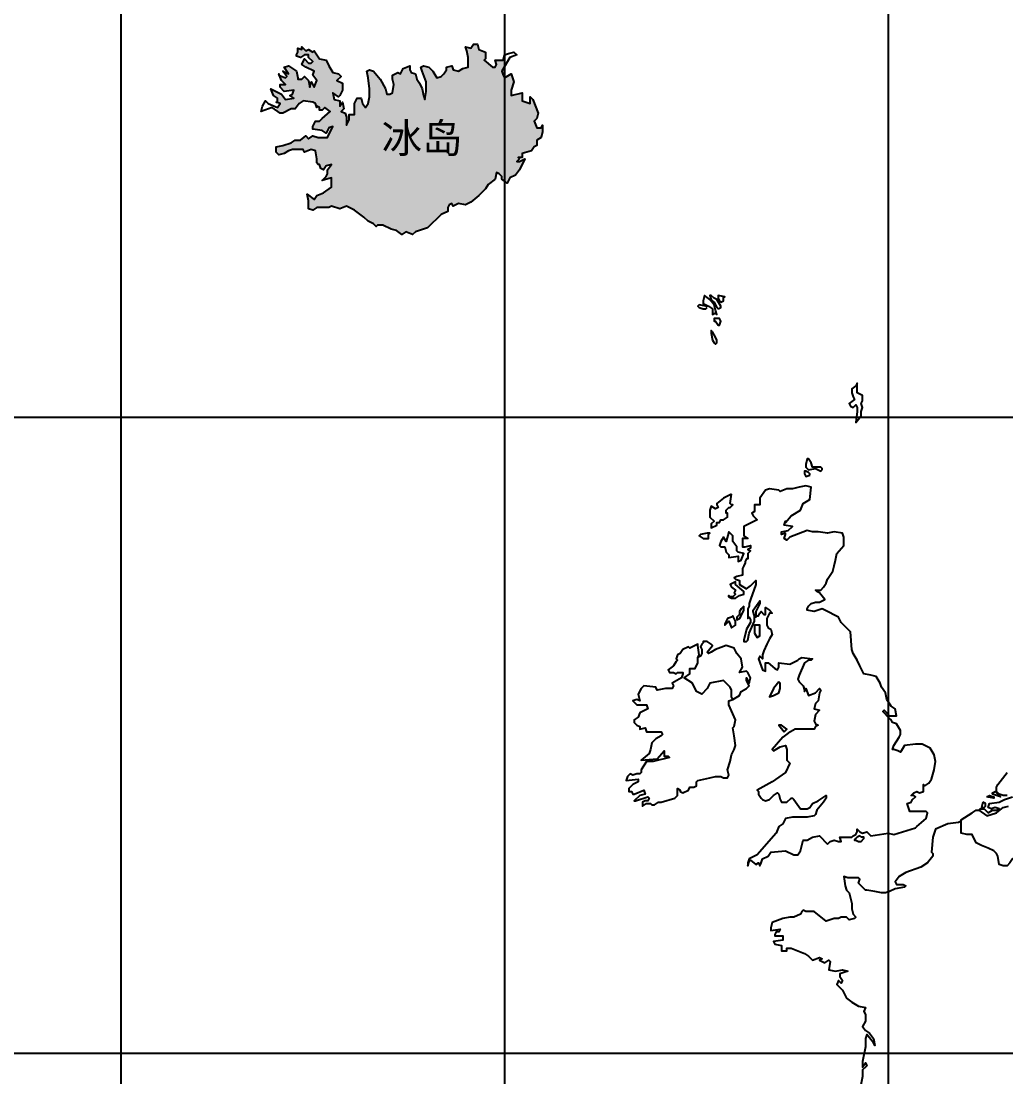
# Model space of a CAD drawing. Header units: millimetres. Extents: x 1844 to 27622, y 2629 to 17869.
# Drawn here: x 12367 to 15027, y 11426 to 14278 of the extents above; entities that cross this region are included whole.
import ezdxf

# ---------------------------------------------------------------- set-up
doc = ezdxf.new("R2010")
doc.units = ezdxf.units.MM
for name, color, linetype in [('COUNTRY', 212, 'Continuous'), ('Iceland', 7, 'Continuous'), ('网格线', 251, 'Continuous')]:
    doc.layers.add(name, color=color, linetype=linetype)
doc.styles.get("Standard").update_dxf_attribs({"font": 'arial.ttf'})

msp = doc.modelspace()

# ---------------------------------------------------------------- hatches: boundary and pattern name
at = {"layer": 'Iceland'}
h = msp.add_hatch(color=4, dxfattribs=at)
h.dxf.hatch_style = 1
h.paths.add_polyline_path([(13581.6, 13788.5), (13603.5, 13806.8), (13621.7, 13825), (13629, 13836), (13647.3, 13850.6), (13650.9, 13868.8), (13665.5, 13861.5), (13665.5, 13850.6), (13672.8, 13845.1), (13672.8, 14124.3), (13669.2, 14131.6), (13665.5, 14142.5), (13672.8, 14154.7), (13672.8, 14171.7), (13647.3, 14171.7), (13650.9, 14160.8), (13647.3, 14153.5), (13640, 14153.5), (13618.1, 14171.7), (13621.7, 14175.4), (13621.7, 14193.6), (13603.5, 14200.9), (13599.8, 14215.5), (13588.9, 14215.5), (13581.6, 14204.6), (13567, 14208.2), (13570.6, 14197.3), (13574.3, 14179), (13574.3, 14153.5), (13559.7, 14149.8), (13548.7, 14142.5), (13534.1, 14146.2), (13530.5, 14157.1), (13515.9, 14153.5), (13515.9, 14146.2), (13504.4, 14129), (13490.3, 14124.3), (13479.4, 14142.5), (13468.4, 14153.5), (13453.8, 14157.1), (13446.5, 14153.5), (13450.2, 14142.5), (13461.1, 14113.3), (13461.1, 14102.4), (13461.1, 14087.8), (13457.5, 14065.9), (13453.8, 14076.9), (13450.2, 14095.1), (13442.9, 14109.7), (13435.6, 14120.6), (13431.9, 14135.2), (13421, 14138.9), (13417.3, 14146.2), (13417.3, 14157.1), (13399.1, 14149.8), (13391.8, 14135.2), (13384.5, 14138.9), (13369.9, 14131.6), (13369.9, 14120.6), (13373.5, 14106), (13369.9, 14084.2), (13356.1, 14077.3), (13351.6, 14095.1), (13337, 14120.6), (13318.8, 14142.5), (13307.8, 14146.2), (13300.5, 14142.5), (13304.2, 14124.3), (13307.8, 14095.1), (13307.8, 14073.2), (13304.2, 14055), (13296.9, 14044), (13289.6, 14055), (13285.9, 14069.6), (13275, 14069.6), (13267.7, 14055), (13267.7, 14025.8), (13253.1, 14025.8), (13253.1, 14011.2), (13245.8, 13996.6), (13245.8, 14018.5), (13242.1, 14029.4), (13231.2, 14033.1), (13238.5, 14040.4), (13234.8, 14058.6), (13227.5, 14047.7), (13227.5, 14062.3), (13212.9, 14065.9), (13209.3, 14084.2), (13223.9, 14073.2), (13227.5, 14076.9), (13234.8, 14091.5), (13234.8, 14109.7), (13220.2, 14117), (13231.2, 14127.9), (13223.9, 14135.2), (13209.3, 14138.9), (13198.3, 14157.1), (13191, 14171.7), (13172.8, 14175.4), (13158.2, 14197.3), (13154.6, 14193.6), (13143.6, 14200.9), (13136.3, 14197.3), (13125.4, 14208.2), (13125.4, 14200.9), (13114.4, 14204.6), (13114.4, 14193.6), (13110.8, 14186.3), (13110.8, 14182.7), (13121.7, 14179), (13132.7, 14186.3), (13143.6, 14186.3), (13143.6, 14179), (13154.6, 14168.1), (13150.9, 14164.4), (13143.6, 14164.4), (13132.7, 14175.4), (13125.4, 14160.8), (13136.3, 14153.5), (13158.2, 14142.5), (13154.6, 14131.6), (13165.5, 14117), (13158.2, 14098.8), (13150.9, 14113.3), (13147.3, 14098.8), (13143.6, 14117), (13132.7, 14127.9), (13125.4, 14120.6), (13114.4, 14120.6), (13114.4, 14124.3), (13110.8, 14142.5), (13088.9, 14157.1), (13077.9, 14153.5), (13088.9, 14135.2), (13074.3, 14142.5), (13085.2, 14127.9), (13081.6, 14124.3), (13065, 14130.9), (13070.6, 14117), (13081.6, 14106), (13067, 14106), (13067, 14098.8), (13077.9, 14087.8), (13103.5, 14091.5), (13097.5, 14073.5), (13103.5, 14069.6), (13081.6, 14065.9), (13070.6, 14080.5), (13041.4, 14095.1), (13048.7, 14076.9), (13059.7, 14069.6), (13059.7, 14057.4), (13067, 14055), (13055.2, 14037.3), (13067, 14029.4), (13074.3, 14029.4), (13096.2, 14040.4), (13107.1, 14040.4), (13118.1, 14055), (13129, 14062.3), (13160.9, 14057.7), (13164, 14048.4), (13172.8, 14044), (13172.8, 14036.7), (13180.1, 14036.7), (13187.4, 14044), (13202, 14033.1), (13180.1, 14014.8), (13172.8, 14007.5), (13161.9, 14007.5), (13154.6, 13992.9), (13154.6, 13985.6), (13180.1, 13982), (13191, 13974.7), (13198.3, 13989.3), (13209.3, 13992.9), (13194.7, 13963.7), (13169.2, 13963.7), (13154.6, 13967.4), (13143.6, 13960.1), (13136.3, 13967.4), (13121.7, 13956.4), (13107.1, 13956.4), (13096.2, 13949.1), (13074.3, 13941.8), (13056, 13938.2), (13056, 13923.6), (13063.3, 13916.3), (13077.9, 13919.9), (13088.9, 13927.2), (13099.8, 13930.9), (13118.1, 13930.9), (13129, 13930.9), (13132.7, 13923.6), (13150.9, 13930.9), (13161.9, 13927.2), (13165.5, 13905.3), (13165.5, 13894.4), (13169.2, 13890.7), (13172.8, 13890.7), (13176.4, 13879.8), (13183.7, 13876.1), (13191, 13887.1), (13205.6, 13890.7), (13194.7, 13876.1), (13194.7, 13865.2), (13191, 13857.9), (13180.1, 13846.9), (13205.6, 13854.2), (13205.6, 13828.7), (13183.7, 13814.1), (13165.5, 13806.8), (13158.2, 13795.8), (13140, 13810.4), (13143.6, 13792.2), (13143.6, 13770.3), (13154.6, 13766.6), (13165.5, 13773.9), (13183.7, 13773.9), (13198.3, 13773.9), (13205.6, 13777.6), (13227.5, 13770.3), (13245.8, 13777.6), (13267.7, 13766.6), (13293.2, 13748.4), (13304.2, 13737.4), (13326.1, 13726.5), (13344.3, 13726.5), (13366.2, 13715.5), (13380.8, 13711.9), (13395.4, 13700.9), (13406.4, 13708.2), (13424.6, 13700.9), (13431.9, 13708.2), (13464.8, 13719.2), (13501.3, 13755.7), (13519.5, 13763), (13519.5, 13779.4), (13530.5, 13784.9), (13534.1, 13777.6), (13548.7, 13784.9), (13567, 13781.2)])
h.paths.add_polyline_path([(13742.1, 14055), (13720.2, 14062.3), (13720.2, 14069.6), (13720.2, 14084.2), (13691, 14076.9), (13691, 14091.5), (13698.3, 14113.3), (13691, 14135.2), (13672.8, 14124.3), (13672.8, 13845.1), (13680.1, 13839.6), (13687.4, 13854.2), (13702, 13861.5), (13712.9, 13876.1), (13727.5, 13905.3), (13712.9, 13898), (13705.6, 13898), (13712.9, 13905.3), (13709.3, 13909), (13720.2, 13909), (13720.2, 13919.9), (13745.8, 13927.2), (13753.1, 13938.2), (13760.4, 13941.8), (13760.4, 13956.4), (13771.3, 13963.7), (13775, 13978.3), (13775, 13996.6), (13771.3, 13989.3), (13760.4, 13989.3), (13753.1, 14007.5), (13760.4, 14014.8), (13764, 14029.4), (13749.4, 14065.9), (13742.1, 14073.2)])

# ---------------------------------------------------------------- linework, layer by layer
at = {"layer": 'COUNTRY', "linetype": 'Continuous', "lineweight": -3}
for points in [[(13329.7, 13726.5), (13326.1, 13722.8), (13318.8, 13730.1), (13304.2, 13737.4), (13293.2, 13748.4), (13267.7, 13766.6), (13245.8, 13777.6), (13227.5, 13770.3), (13205.6, 13777.6), (13198.3, 13773.9), (13183.7, 13773.9), (13165.5, 13773.9), (13154.6, 13766.6), (13143.6, 13770.3), (13143.6, 13792.2), (13140, 13810.4), (13158.2, 13795.8), (13165.5, 13806.8), (13183.7, 13814.1), (13205.6, 13828.7), (13205.6, 13854.2), (13180.1, 13846.9), (13191, 13857.9), (13194.7, 13865.2), (13194.7, 13876.1), (13205.6, 13890.7), (13191, 13887.1), (13183.7, 13876.1), (13176.4, 13879.8), (13172.8, 13890.7), (13169.2, 13890.7), (13165.5, 13894.4), (13165.5, 13905.3), (13161.9, 13927.2), (13150.9, 13930.9), (13132.7, 13923.6), (13129, 13930.9), (13118.1, 13930.9), (13099.8, 13930.9), (13088.9, 13927.2), (13077.9, 13919.9), (13063.3, 13916.3), (13056, 13923.6), (13056, 13938.2), (13074.3, 13941.8), (13096.2, 13949.1), (13107.1, 13956.4), (13121.7, 13956.4), (13136.3, 13967.4), (13143.6, 13960.1), (13154.6, 13967.4), (13169.2, 13963.7), (13194.7, 13963.7), (13209.3, 13992.9), (13198.3, 13989.3), (13191, 13974.7), (13180.1, 13982), (13154.6, 13985.6), (13154.6, 13992.9), (13161.9, 14007.5), (13172.8, 14007.5), (13180.1, 14014.8), (13202, 14033.1), (13202, 14033.1), (13187.4, 14044), (13180.1, 14036.7), (13172.8, 14036.7), (13172.8, 14044), (13165.5, 14047.7), (13165.5, 14044), (13161.9, 14055), (13154.6, 14058.6), (13129, 14062.3), (13118.1, 14055), (13107.1, 14040.4), (13096.2, 14040.4), (13074.3, 14029.4), (13067, 14029.4), (13045.1, 14044), (13015.9, 14033.1), (13019.5, 14047.7), (13026.8, 14062.3), (13034.1, 14055), (13059.7, 14044), (13067, 14055), (13056, 14058.6), (13059.7, 14058.6), (13059.7, 14069.6), (13048.7, 14076.9), (13041.4, 14095.1), (13070.6, 14080.5), (13081.6, 14065.9), (13103.5, 14069.6), (13092.5, 14076.9), (13099.8, 14080.5), (13103.5, 14091.5), (13077.9, 14087.8), (13067, 14098.8), (13067, 14106), (13081.6, 14106), (13070.6, 14117), (13063.3, 14135.2), (13063.3, 14131.6), (13081.6, 14124.3), (13085.2, 14127.9), (13074.3, 14142.5), (13088.9, 14135.2), (13077.9, 14153.5), (13088.9, 14157.1), (13110.8, 14142.5), (13114.4, 14124.3), (13114.4, 14120.6), (13125.4, 14120.6), (13132.7, 14127.9), (13143.6, 14117), (13147.3, 14098.8), (13150.9, 14113.3), (13158.2, 14098.8), (13165.5, 14117), (13154.6, 14131.6), (13158.2, 14142.5), (13136.3, 14153.5), (13125.4, 14160.8), (13132.7, 14175.4), (13143.6, 14164.4), (13150.9, 14164.4), (13154.6, 14168.1), (13143.6, 14179), (13143.6, 14186.3), (13132.7, 14186.3), (13121.7, 14179), (13110.8, 14182.7), (13110.8, 14186.3), (13114.4, 14193.6), (13114.4, 14204.6), (13125.4, 14200.9), (13125.4, 14208.2), (13136.3, 14197.3), (13143.6, 14200.9), (13154.6, 14193.6), (13158.2, 14197.3), (13172.8, 14175.4), (13191, 14171.7), (13198.3, 14157.1), (13209.3, 14138.9), (13223.9, 14135.2), (13231.2, 14127.9), (13220.2, 14117), (13234.8, 14109.7), (13234.8, 14091.5), (13231.2, 14084.2), (13227.5, 14076.9), (13223.9, 14073.2), (13209.3, 14084.2), (13212.9, 14065.9), (13227.5, 14062.3), (13227.5, 14047.7), (13234.8, 14058.6), (13238.5, 14040.4), (13231.2, 14033.1), (13242.1, 14029.4), (13245.8, 14018.5), (13245.8, 13996.6), (13253.1, 14011.2), (13253.1, 14025.8), (13267.7, 14025.8), (13267.7, 14055), (13275, 14069.6), (13285.9, 14069.6), (13289.6, 14055), (13296.9, 14044), (13304.2, 14055), (13307.8, 14073.2), (13307.8, 14095.1), (13304.2, 14124.3), (13300.5, 14142.5), (13307.8, 14146.2), (13318.8, 14142.5), (13337, 14120.6), (13351.6, 14095.1), (13355.3, 14080.5), (13362.6, 14080.5), (13369.9, 14084.2), (13373.5, 14106), (13369.9, 14120.6), (13369.9, 14131.6), (13384.5, 14138.9), (13391.8, 14135.2), (13399.1, 14149.8), (13417.3, 14157.1), (13417.3, 14146.2), (13417.3, 14146.2), (13421, 14138.9), (13431.9, 14135.2), (13435.6, 14120.6), (13442.9, 14109.7), (13450.2, 14095.1), (13453.8, 14076.9), (13457.5, 14065.9), (13461.1, 14087.8), (13461.1, 14102.4), (13461.1, 14113.3), (13450.2, 14142.5), (13446.5, 14153.5), (13453.8, 14157.1), (13468.4, 14153.5), (13479.4, 14142.5), (13490.3, 14124.3), (13501.3, 14127.9), (13508.6, 14135.2), (13515.9, 14146.2), (13515.9, 14153.5), (13530.5, 14157.1), (13534.1, 14146.2), (13548.7, 14142.5), (13559.7, 14149.8), (13574.3, 14153.5), (13574.3, 14179), (13570.6, 14197.3), (13567, 14208.2), (13581.6, 14204.6), (13588.9, 14215.5), (13599.8, 14215.5), (13603.5, 14200.9), (13621.7, 14193.6), (13621.7, 14175.4), (13618.1, 14171.7), (13640, 14153.5), (13647.3, 14153.5), (13650.9, 14160.8), (13647.3, 14171.7), (13669.2, 14171.7), (13672.8, 14186.3), (13683.7, 14190), (13698.3, 14193.6), (13705.6, 14186.3), (13687.4, 14179), (13665.5, 14142.5), (13669.2, 14131.6), (13672.8, 14124.3), (13691, 14135.2), (13698.3, 14113.3), (13691, 14091.5), (13691, 14076.9), (13720.2, 14084.2), (13720.2, 14069.6), (13720.2, 14062.3), (13742.1, 14055), (13742.1, 14073.2), (13749.4, 14065.9), (13764, 14029.4), (13760.4, 14014.8), (13753.1, 14007.5), (13760.4, 13989.3), (13771.3, 13989.3), (13775, 13996.6), (13775, 13978.3), (13771.3, 13963.7), (13760.4, 13956.4), (13760.4, 13941.8), (13753.1, 13938.2), (13745.8, 13927.2), (13720.2, 13919.9), (13720.2, 13909), (13709.3, 13909), (13712.9, 13905.3), (13705.6, 13898), (13712.9, 13898), (13727.5, 13905.3), (13712.9, 13876.1), (13702, 13861.5), (13687.4, 13854.2), (13680.1, 13839.6), (13665.5, 13850.6), (13665.5, 13857.9), (13658.2, 13865.2), (13650.9, 13868.8), (13647.3, 13850.6), (13629, 13836), (13621.7, 13825), (13603.5, 13806.8), (13581.6, 13788.5), (13567, 13781.2), (13548.7, 13784.9), (13534.1, 13777.6), (13530.5, 13784.9), (13523.2, 13781.2), (13519.5, 13773.9), (13519.5, 13763), (13501.3, 13755.7), (13464.8, 13719.2), (13431.9, 13708.2), (13424.6, 13700.9), (13406.4, 13708.2), (13395.4, 13700.9), (13380.8, 13711.9), (13366.2, 13715.5), (13344.3, 13726.5), (13329.7, 13726.5)], [(14242.1, 13489.3), (14245.8, 13485.6), (14242.1, 13496.6), (14238.5, 13511.2), (14227.5, 13525.8), (14212.9, 13536.7), (14209.3, 13522.1), (14209.3, 13514.8), (14223.9, 13507.5), (14234.8, 13500.2), (14234.8, 13489.3), (14234.8, 13485.6), (14242.1, 13489.3)], [(14249.4, 13500.2), (14256.7, 13503.9), (14256.7, 13507.5), (14245.8, 13525.8), (14238.5, 13529.4), (14231.2, 13536.7), (14227.5, 13536.7), (14231.2, 13525.8), (14238.5, 13518.5), (14245.8, 13503.9), (14249.4, 13500.2)], [(14264, 13533.1), (14267.7, 13533.1), (14249.4, 13536.7), (14249.4, 13529.4), (14253.1, 13522.1), (14256.7, 13518.5), (14264, 13522.1), (14264, 13533.1)], [(14220.2, 13503.9), (14216.6, 13507.5), (14198.3, 13511.2), (14194.7, 13507.5), (14198.3, 13503.9), (14209.3, 13500.2), (14216.6, 13500.2), (14220.2, 13503.9)], [(14253.1, 13456.4), (14256.7, 13467.4), (14253.1, 13474.7), (14245.8, 13474.7), (14238.5, 13474.7), (14238.5, 13467.4), (14242.1, 13467.4), (14249.4, 13456.4), (14253.1, 13456.4), (14253.1, 13456.4)], [(14234.8, 13438.2), (14231.2, 13441.8), (14231.2, 13434.5), (14234.8, 13416.3), (14238.5, 13409), (14242.1, 13405.3), (14245.8, 13409), (14245.8, 13416.3), (14242.1, 13423.6), (14234.8, 13438.2)], [(14625.4, 13295.8), (14625.4, 13299.5), (14621.7, 13292.2), (14610.8, 13284.9), (14610.8, 13281.2), (14610.8, 13273.9), (14614.4, 13263), (14618.1, 13255.7), (14603.5, 13244.7), (14607.1, 13237.4), (14614.4, 13233.8), (14621.7, 13241.1), (14625.4, 13233.8), (14625.4, 13222.8), (14621.7, 13193.6), (14636.3, 13211.9), (14636.3, 13222.8), (14640, 13233.8), (14636.3, 13244.7), (14640, 13252), (14640, 13263), (14640, 13266.6), (14625.4, 13273.9), (14625.4, 13295.8)], [(14530.5, 13065.9), (14530.5, 13069.6), (14526.8, 13073.2), (14504.9, 13073.2), (14501.3, 13084.2), (14494, 13095.1), (14490.3, 13095.1), (14486.7, 13080.5), (14486.7, 13073.2), (14494, 13065.9), (14512.2, 13069.6), (14526.8, 13062.3), (14530.5, 13065.9)], [(14497.6, 13051.3), (14497.6, 13055), (14494, 13058.6), (14486.7, 13062.3), (14483, 13062.3), (14483, 13055), (14486.7, 13047.7), (14497.6, 13051.3)], [(14545.1, 12055), (14545.1, 12055), (14552.4, 12062.3), (14563.3, 12065.9), (14574.3, 12062.3), (14581.6, 12062.3), (14577.9, 12073.2), (14610.8, 12073.2), (14614.4, 12076.9), (14621.7, 12080.5), (14625.4, 12087.8), (14625.4, 12095.1), (14632.7, 12087.8), (14640, 12084.2), (14650.9, 12087.8), (14654.6, 12084.2), (14661.9, 12076.9), (14709.3, 12084.2), (14723.9, 12080.5), (14782.3, 12098.8), (14785.9, 12102.4), (14811.5, 12124.3), (14815.1, 12138.9), (14811.5, 12142.5), (14782.3, 12142.5), (14767.7, 12142.5), (14764, 12153.5), (14760.4, 12164.4), (14771.3, 12168.1), (14775, 12175.4), (14782.3, 12182.7), (14778.6, 12186.3), (14771.3, 12186.3), (14778.6, 12193.6), (14785.9, 12197.3), (14793.2, 12193.6), (14804.2, 12197.3), (14804.2, 12204.6), (14804.2, 12215.5), (14807.8, 12211.9), (14818.8, 12219.2), (14826.1, 12230.1), (14833.4, 12255.7), (14837, 12277.6), (14833.4, 12295.8), (14822.4, 12314.1), (14807.8, 12321.4), (14800.5, 12325), (14782.3, 12325), (14753.1, 12321.4), (14742.1, 12303.1), (14734.8, 12306.8), (14723.9, 12310.4), (14720.2, 12310.4), (14723.9, 12321.4), (14738.5, 12343.3), (14742.1, 12350.6), (14742.1, 12361.5), (14731.2, 12379.8), (14720.2, 12383.4), (14716.6, 12390.7), (14712.9, 12394.4), (14694.7, 12412.6), (14698.3, 12416.3), (14712.9, 12401.7), (14727.5, 12401.7), (14731.2, 12401.7), (14727.5, 12419.9), (14716.6, 12427.2), (14705.6, 12445.5), (14702, 12463.7), (14691, 12478.3), (14687.4, 12489.3), (14676.4, 12507.5), (14661.9, 12511.2), (14643.6, 12514.8), (14640, 12522.1), (14632.7, 12536.7), (14625.4, 12551.3), (14614.4, 12569.6), (14610.8, 12580.5), (14607.1, 12627.9), (14596.2, 12638.9), (14581.6, 12653.5), (14574.3, 12668.1), (14537.8, 12686.3), (14530.5, 12690), (14508.6, 12682.7), (14490.3, 12686.3), (14490.3, 12690), (14494, 12697.3), (14501.3, 12704.6), (14512.2, 12708.2), (14523.2, 12708.2), (14537.8, 12715.5), (14523.2, 12733.8), (14515.9, 12737.4), (14512.2, 12741.1), (14526.8, 12741.1), (14534.1, 12748.4), (14541.4, 12759.3), (14545.1, 12770.3), (14559.7, 12792.2), (14563.3, 12806.8), (14567, 12821.4), (14570.6, 12839.6), (14588.9, 12861.5), (14588.9, 12883.4), (14585.2, 12894.4), (14563.3, 12898), (14545.1, 12894.4), (14519.5, 12898), (14504.9, 12898), (14490.3, 12901.7), (14442.9, 12883.4), (14435.6, 12876.1), (14428.3, 12879.8), (14431.9, 12890.7), (14431.9, 12894.4), (14421, 12890.7), (14421, 12898), (14439.2, 12901.7), (14450.2, 12912.6), (14428.3, 12916.3), (14431.9, 12927.2), (14431.9, 12923.6), (14446.5, 12941.8), (14472.1, 12956.4), (14479.4, 12974.7), (14497.6, 12985.6), (14501.3, 13018.5), (14486.7, 13022.1), (14468.4, 13018.5), (14450.2, 13014.8), (14435.6, 13014.8), (14417.3, 13007.5), (14413.7, 13011.2), (14388.1, 13014.8), (14377.2, 13011.2), (14362.6, 12989.3), (14362.6, 12971), (14348, 12971), (14348, 12952.8), (14340.7, 12949.1), (14344.3, 12941.8), (14355.3, 12930.9), (14318.8, 12912.6), (14318.8, 12887.1), (14329.7, 12879.8), (14326.1, 12879.8), (14318.8, 12879.8), (14315.1, 12879.8), (14315.1, 12857.9), (14322.4, 12857.9), (14337, 12861.5), (14337, 12854.2), (14329.7, 12850.6), (14337, 12846.9), (14329.7, 12839.6), (14329.7, 12832.3), (14329.7, 12825), (14326.1, 12825), (14322.4, 12817.7), (14322.4, 12814.1), (14318.8, 12806.8), (14315.1, 12799.5), (14315.1, 12781.2), (14300.5, 12777.6), (14293.2, 12773.9), (14296.9, 12770.3), (14307.8, 12766.6), (14307.8, 12755.7), (14326.1, 12744.7), (14337, 12752), (14348, 12763), (14351.6, 12766.6), (14351.6, 12763), (14351.6, 12755.7), (14337, 12715.5), (14333.4, 12704.6), (14333.4, 12697.3), (14329.7, 12690), (14329.7, 12675.4), (14329.7, 12664.4), (14333.4, 12668.1), (14337, 12660.8), (14337, 12653.5), (14326.1, 12635.2), (14318.8, 12606), (14318.8, 12602.4), (14326.1, 12602.4), (14329.7, 12606), (14333.4, 12624.3), (14348, 12657.1), (14348, 12671.7), (14344.3, 12682.7), (14344.3, 12686.3), (14362.6, 12711.9), (14362.6, 12704.6), (14351.6, 12682.7), (14351.6, 12668.1), (14355.3, 12671.7), (14358.9, 12671.7), (14362.6, 12679), (14366.2, 12682.7), (14373.5, 12675.4), (14377.2, 12675.4), (14377.2, 12693.6), (14388.1, 12686.3), (14395.4, 12679), (14388.1, 12679), (14384.5, 12671.7), (14380.8, 12664.4), (14380.8, 12646.2), (14384.5, 12638.9), (14391.8, 12635.2), (14395.4, 12620.6), (14388.1, 12609.7), (14380.8, 12595.1), (14373.5, 12576.9), (14369.9, 12565.9), (14369.9, 12555), (14362.6, 12562.3), (14358.9, 12555), (14369.9, 12525.8), (14377.2, 12522.1), (14377.2, 12522.1), (14377.2, 12540.4), (14377.2, 12544), (14384.5, 12544), (14402.7, 12529.4), (14410, 12525.8), (14413.7, 12533.1), (14413.7, 12544), (14442.9, 12540.4), (14464.8, 12551.3), (14468.4, 12555), (14475.7, 12558.6), (14504.9, 12555), (14501.3, 12551.3), (14494, 12551.3), (14483, 12544), (14468.4, 12511.2), (14464.8, 12500.2), (14468.4, 12492.9), (14479.4, 12482), (14483, 12471), (14483, 12467.4), (14486.7, 12474.7), (14494, 12456.4), (14512.2, 12463.7), (14523.2, 12474.7), (14526.8, 12471), (14523.2, 12463.7), (14519.5, 12441.8), (14512.2, 12434.5), (14508.6, 12419.9), (14523.2, 12416.3), (14512.2, 12405.3), (14508.6, 12387.1), (14512.2, 12379.8), (14519.5, 12376.1), (14512.2, 12372.5), (14508.6, 12365.2), (14457.5, 12365.2), (14439.2, 12354.2), (14424.6, 12343.3), (14395.4, 12310.4), (14399.1, 12306.8), (14417.3, 12317.7), (14431.9, 12321.4), (14435.6, 12310.4), (14435.6, 12284.9), (14435.6, 12281.2), (14442.9, 12273.9), (14431.9, 12248.4), (14395.4, 12222.8), (14355.3, 12200.9), (14358.9, 12197.3), (14358.9, 12190), (14366.2, 12179), (14369.9, 12175.4), (14377.2, 12171.7), (14388.1, 12175.4), (14399.1, 12186.3), (14410, 12193.6), (14413.7, 12190), (14417.3, 12175.4), (14421, 12168.1), (14435.6, 12168.1), (14446.5, 12179), (14450.2, 12179), (14453.8, 12175.4), (14472.1, 12149.8), (14479.4, 12149.8), (14490.3, 12149.8), (14497.6, 12153.5), (14504.9, 12164.4), (14519.5, 12171.7), (14541.4, 12186.3), (14541.4, 12179), (14534.1, 12168.1), (14515.9, 12146.2), (14512.2, 12135.2), (14508.6, 12131.6), (14490.3, 12127.9), (14450.2, 12127.9), (14431.9, 12124.3), (14424.6, 12109.7), (14413.7, 12102.4), (14406.4, 12084.2), (14355.3, 12025.8), (14333.4, 12014.8), (14329.7, 12003.9), (14329.7, 11996.6), (14333.4, 12007.5), (14337, 12011.2), (14351.6, 12000.2), (14358.9, 12003.9), (14362.6, 11996.6), (14366.2, 12003.9), (14369.9, 12014.8), (14384.5, 12022.1), (14391.8, 12033.1), (14431.9, 12036.7), (14453.8, 12025.8), (14464.8, 12025.8), (14472.1, 12036.7), (14479.4, 12065.9), (14483, 12065.9), (14490.3, 12065.9), (14504.9, 12073.2), (14523.2, 12076.9), (14545.1, 12055)], [(14285.9, 13000.2), (14278.6, 12996.6), (14264, 12989.3), (14245.8, 12974.7), (14245.8, 12971), (14249.4, 12963.7), (14242.1, 12960.1), (14231.2, 12967.4), (14227.5, 12956.4), (14227.5, 12938.2), (14238.5, 12927.2), (14231.2, 12919.9), (14231.2, 12916.3), (14231.2, 12909), (14245.8, 12916.3), (14245.8, 12923.6), (14253.1, 12923.6), (14256.7, 12930.9), (14264, 12930.9), (14275, 12938.2), (14275, 12949.1), (14271.3, 12949.1), (14271.3, 12956.4), (14278.6, 12963.7), (14282.3, 12963.7), (14289.6, 12971), (14285.9, 12971), (14282.3, 12974.7), (14285.9, 13000.2)], [(14223.9, 12890.7), (14227.5, 12894.4), (14220.2, 12894.4), (14202, 12890.7), (14198.3, 12887.1), (14209.3, 12879.8), (14223.9, 12879.8), (14223.9, 12890.7)], [(14278.6, 12898), (14278.6, 12898), (14271.3, 12872.5), (14264, 12883.4), (14256.7, 12872.5), (14253.1, 12861.5), (14256.7, 12857.9), (14267.7, 12857.9), (14271.3, 12843.3), (14278.6, 12836), (14278.6, 12828.7), (14304.2, 12832.3), (14304.2, 12817.7), (14311.5, 12821.4), (14318.8, 12839.6), (14304.2, 12843.3), (14300.5, 12846.9), (14300.5, 12857.9), (14289.6, 12872.5), (14289.6, 12879.8), (14289.6, 12887.1), (14278.6, 12898)], [(14278.6, 12722.8), (14278.6, 12726.5), (14278.6, 12722.8), (14285.9, 12719.2), (14296.9, 12719.2), (14307.8, 12726.5), (14318.8, 12730.1), (14318.8, 12737.4), (14296.9, 12755.7), (14296.9, 12763), (14289.6, 12759.3), (14282.3, 12755.7), (14285.9, 12748.4), (14296.9, 12741.1), (14293.2, 12733.8), (14296.9, 12730.1), (14293.2, 12726.5), (14289.6, 12722.8), (14278.6, 12722.8)], [(14318.8, 12697.3), (14311.5, 12690), (14307.8, 12682.7), (14307.8, 12675.4), (14300.5, 12668.1), (14300.5, 12660.8), (14307.8, 12664.4), (14311.5, 12671.7), (14318.8, 12686.3), (14318.8, 12697.3)], [(14289.6, 12671.7), (14289.6, 12671.7), (14285.9, 12668.1), (14275, 12664.4), (14267.7, 12649.8), (14267.7, 12646.2), (14278.6, 12657.1), (14285.9, 12638.9), (14296.9, 12646.2), (14296.9, 12657.1), (14289.6, 12671.7)], [(14348, 12646.2), (14348, 12646.2), (14348, 12638.9), (14348, 12624.3), (14355.3, 12613.3), (14362.6, 12617), (14362.6, 12635.2), (14362.6, 12646.2), (14348, 12646.2)], [(14194.7, 12558.6), (14198.3, 12565.9), (14194.7, 12591.5), (14194.7, 12595.1), (14187.4, 12591.5), (14172.8, 12584.2), (14169.2, 12587.8), (14154.6, 12580.5), (14147.3, 12569.6), (14140, 12565.9), (14136.3, 12555), (14140, 12551.3), (14136.3, 12547.7), (14129, 12536.7), (14114.4, 12525.8), (14118.1, 12518.5), (14129, 12518.5), (14136.3, 12514.8), (14140, 12518.5), (14154.6, 12518.5), (14154.6, 12514.8), (14150.9, 12503.9), (14125.4, 12489.3), (14129, 12482), (14125.4, 12474.7), (14107.1, 12474.7), (14085.2, 12471), (14081.6, 12478.3), (14048.7, 12482), (14041.4, 12474.7), (14034.1, 12460.1), (14037.8, 12441.8), (14030.5, 12445.5), (14019.5, 12441.8), (14030.5, 12430.9), (14056, 12430.9), (14059.7, 12419.9), (14037.8, 12409), (14034.1, 12398), (14023.2, 12390.7), (14023.2, 12383.4), (14030.5, 12376.1), (14037.8, 12372.5), (14037.8, 12365.2), (14052.4, 12368.8), (14056, 12357.9), (14096.2, 12357.9), (14099.8, 12350.6), (14096.2, 12346.9), (14081.6, 12339.6), (14070.6, 12328.7), (14067, 12310.4), (14063.3, 12299.5), (14041.4, 12281.2), (14085.2, 12284.9), (14103.5, 12306.8), (14103.5, 12292.2), (14114.4, 12292.2), (14118.1, 12288.5), (14074.3, 12277.6), (14056, 12277.6), (14041.4, 12255.7), (14041.4, 12248.4), (14037.8, 12244.7), (14030.5, 12244.7), (14019.5, 12241.1), (14012.2, 12244.7), (14004.9, 12237.4), (14001.3, 12226.5), (14034.1, 12230.1), (14034.1, 12222.8), (14019.5, 12215.5), (14008.6, 12204.6), (14008.6, 12197.3), (14015.9, 12197.3), (14019.5, 12190), (14023.2, 12190), (14048.7, 12200.9), (14052.4, 12190), (14037.8, 12186.3), (14023.2, 12171.7), (14026.8, 12171.7), (14059.7, 12182.7), (14063.3, 12179), (14059.7, 12171.7), (14052.4, 12171.7), (14045.1, 12168.1), (14045.1, 12164.4), (14045.1, 12157.1), (14056, 12164.4), (14067, 12164.4), (14070.6, 12160.8), (14077.9, 12160.8), (14088.9, 12168.1), (14096.2, 12168.1), (14132.7, 12179), (14140, 12186.3), (14140, 12193.6), (14140, 12204.6), (14147.3, 12200.9), (14147.3, 12197.3), (14154.6, 12193.6), (14169.2, 12200.9), (14172.8, 12208.2), (14183.7, 12208.2), (14191, 12211.9), (14191, 12222.8), (14194.7, 12226.5), (14227.5, 12233.8), (14242.1, 12237.4), (14256.7, 12237.4), (14264, 12233.8), (14275, 12233.8), (14278.6, 12241.1), (14275, 12255.7), (14282.3, 12277.6), (14285.9, 12295.8), (14293.2, 12310.4), (14296.9, 12321.4), (14293.2, 12346.9), (14289.6, 12368.8), (14293.2, 12372.5), (14296.9, 12390.7), (14278.6, 12430.9), (14278.6, 12441.8), (14289.6, 12445.5)], [(14289.6, 12445.5), (14289.6, 12445.5), (14307.8, 12456.4), (14311.5, 12467.4), (14326.1, 12474.7), (14333.4, 12482), (14326.1, 12496.6), (14326.1, 12503.9), (14333.4, 12489.3), (14337, 12503.9), (14329.7, 12518.5), (14326.1, 12522.1), (14307.8, 12518.5), (14315.1, 12533.1), (14311.5, 12555), (14300.5, 12569.6), (14293.2, 12584.2), (14271.3, 12591.5), (14242.1, 12580.5), (14231.2, 12573.2), (14223.9, 12569.6), (14220.2, 12573.2), (14234.8, 12591.5), (14231.2, 12595.1), (14220.2, 12602.4), (14209.3, 12602.4), (14209.3, 12598.8), (14205.6, 12595.1), (14202, 12587.8), (14205.6, 12580.5), (14205.6, 12569.6), (14202, 12562.3), (14194.7, 12558.6)], [(14413.7, 12492.9), (14399.1, 12474.7), (14388.1, 12452.8), (14399.1, 12456.4), (14413.7, 12463.7), (14417.3, 12474.7), (14417.3, 12478.3), (14417.3, 12489.3), (14413.7, 12492.9)], [(14428.3, 12357.9), (14435.6, 12365.2), (14421, 12376.1), (14413.7, 12376.1), (14428.3, 12357.9)], [(15030.5, 12186.3), (15019.5, 12186.3), (15008.6, 12190), (15001.3, 12197.3), (15001.3, 12208.2), (15004.9, 12215.5), (15030.5, 12248.4)], [(14953.8, 12146.2), (14957.5, 12149.8), (14968.4, 12149.8), (14979.4, 12138.9), (14990.3, 12146.2), (15001.3, 12146.2), (15008.6, 12149.8), (14997.6, 12153.5), (14986.7, 12149.8), (14979.4, 12153.5), (14983, 12164.4), (15008.6, 12168.1), (15023.2, 12175.4), (15045.1, 12182.7)], [(14975.7, 12182.7), (14983, 12186.3), (14994, 12182.7), (14994, 12179), (14975.7, 12182.7)], [(14990.3, 12190), (14990.3, 12193.6), (14997.6, 12197.3), (15008.6, 12186.3), (15012.2, 12182.7), (14990.3, 12190)], [(14964.8, 12168.1), (14961.1, 12153.5), (14968.4, 12153.5), (14972.1, 12157.1), (14972.1, 12164.4), (14964.8, 12168.1)], [(14906.4, 12117), (14906.4, 12120.6), (14935.6, 12138.9), (14946.5, 12146.2), (14953.8, 12146.2)], [(14906.4, 12117), (14899.1, 12113.3), (14869.9, 12109.7), (14837, 12095.1), (14829.7, 12073.2), (14826.1, 12033.1), (14829.7, 12029.4), (14829.7, 12022.1), (14815.1, 12003.9), (14796.9, 11992.9), (14756.7, 11978.3), (14738.5, 11967.4), (14727.5, 11952.8), (14731.2, 11945.5), (14749.4, 11945.5), (14756.7, 11941.8), (14753.1, 11938.2), (14727.5, 11934.5), (14712.9, 11927.2), (14702, 11923.6), (14691, 11923.6), (14672.8, 11927.2), (14650.9, 11930.9), (14647.3, 11930.9), (14629, 11949.1), (14632.7, 11960.1), (14629, 11963.7), (14599.8, 11963.7), (14588.9, 11967.4), (14592.5, 11941.8), (14596.2, 11930.9), (14603.5, 11923.6), (14610.8, 11894.4), (14610.8, 11879.8), (14614.4, 11865.2), (14621.7, 11857.9), (14618.1, 11854.2), (14603.5, 11850.6), (14596.2, 11857.9), (14592.5, 11857.9), (14581.6, 11857.9), (14574.3, 11854.2), (14563.3, 11854.2), (14541.4, 11846.9), (14508.6, 11872.5), (14486.7, 11872.5), (14479.4, 11876.1), (14475.7, 11872.5), (14472.1, 11865.2), (14453.8, 11857.9), (14442.9, 11857.9), (14424.6, 11854.2), (14395.4, 11843.3), (14391.8, 11828.7), (14391.8, 11821.4), (14417.3, 11825), (14413.7, 11817.7), (14406.4, 11817.7), (14402.7, 11810.4), (14402.7, 11806.8), (14413.7, 11806.8), (14424.6, 11806.8), (14424.6, 11795.8), (14399.1, 11792.2), (14402.7, 11784.9), (14421, 11781.2), (14421, 11766.6), (14435.6, 11766.6), (14435.6, 11773.9), (14446.5, 11773.9), (14483, 11759.3), (14494, 11752), (14501.3, 11744.7), (14504.9, 11741.1), (14523.2, 11748.4), (14530.5, 11744.7), (14523.2, 11741.1), (14537.8, 11733.8), (14548.7, 11741.1), (14552.4, 11737.4), (14548.7, 11715.5), (14567, 11711.9), (14585.2, 11715.5), (14599.8, 11711.9), (14577.9, 11704.6), (14577.9, 11697.3), (14585.2, 11686.3), (14581.6, 11679), (14574.3, 11686.3), (14570.6, 11675.4), (14585.2, 11660.8), (14592.5, 11646.2), (14596.2, 11638.9), (14610.8, 11627.9), (14629, 11617), (14647.3, 11613.3), (14643.6, 11602.4), (14647.3, 11595.1), (14647.3, 11576.9), (14640, 11562.3), (14647.3, 11551.3), (14658.2, 11544), (14669.2, 11529.4), (14672.8, 11511.2), (14669.2, 11518.5), (14650.9, 11540.4), (14647.3, 11529.4), (14647.3, 11507.5), (14640, 11467.4), (14640, 11452.8), (14647.3, 11463.7), (14650.9, 11456.4), (14647.3, 11452.8), (14640, 11445.5), (14640, 11427.2), (14625.4, 11354.2)], [(14636.3, 12073.2), (14632.7, 12076.9), (14625.4, 12073.2), (14621.7, 12069.6), (14618.1, 12065.9), (14621.7, 12065.9), (14629, 12062.3), (14636.3, 12062.3), (14643.6, 12069.6), (14643.6, 12073.2), (14636.3, 12073.2)]]:
    msp.add_lwpolyline(points, dxfattribs=at)
at = {"layer": 'COUNTRY', "lineweight": -3, "flags": 128}
for points in [[(14289.6, 12445.5), (14285.9, 12452.8), (14285.9, 12471), (14282.3, 12478.3), (14264, 12496.6), (14227.5, 12489.3), (14220.2, 12474.7), (14205.6, 12460.1), (14191, 12467.4), (14180.1, 12489.3), (14158.2, 12503.9), (14172.8, 12514.8), (14172.8, 12529.4), (14187.4, 12529.4), (14194.7, 12544), (14194.7, 12558.6)], [(14953.8, 12146.2), (14975.7, 12131.6), (15001.3, 12138.9), (15019.5, 12153.5), (15034.1, 12157.1)], [(15103.5, 11956.4), (15096.2, 11952.8), (15081.6, 11956.4), (15070.6, 11967.4), (15056, 11974.7), (15059.7, 11982), (15052.4, 11985.6), (15052.4, 12014.8), (15045.1, 12014.8), (15037.8, 12003.9), (15030.5, 11996.6), (15019.5, 11996.6), (15008.6, 12000.2), (15004.9, 12022.1), (15001.3, 12029.4), (14994, 12036.7), (14979.4, 12044), (14961.1, 12051.3), (14946.5, 12058.6), (14935.6, 12080.5), (14921, 12080.5), (14906.4, 12084.2), (14906.4, 12098.8), (14906.4, 12117)]]:
    msp.add_lwpolyline(points, dxfattribs=at)
at = {"layer": '网格线', "linetype": 'Continuous'}
for points in [[(12636.3, 17638.9), (12636.3, 2828.7)], [(13672.8, 17638.9), (13672.8, 2828.7)], [(14709.3, 17638.9), (14709.3, 2828.7)], [(2271.3, 13208.2), (27147.3, 13208.2)], [(27147.3, 11489.3), (2271.3, 11489.3)]]:
    msp.add_lwpolyline(points, dxfattribs=at)

# ---------------------------------------------------------------- texts
at = {"layer": 'Iceland', "color": 5, "insert": (13340.9, 14001.6), "char_height": 80, "width": 312.17, "attachment_point": 1}
msp.add_mtext('{\\fMicrosoft YaHei|b0|i0|c134|p34;冰岛}', dxfattribs=at)

doc.saveas('drawing.dxf')
